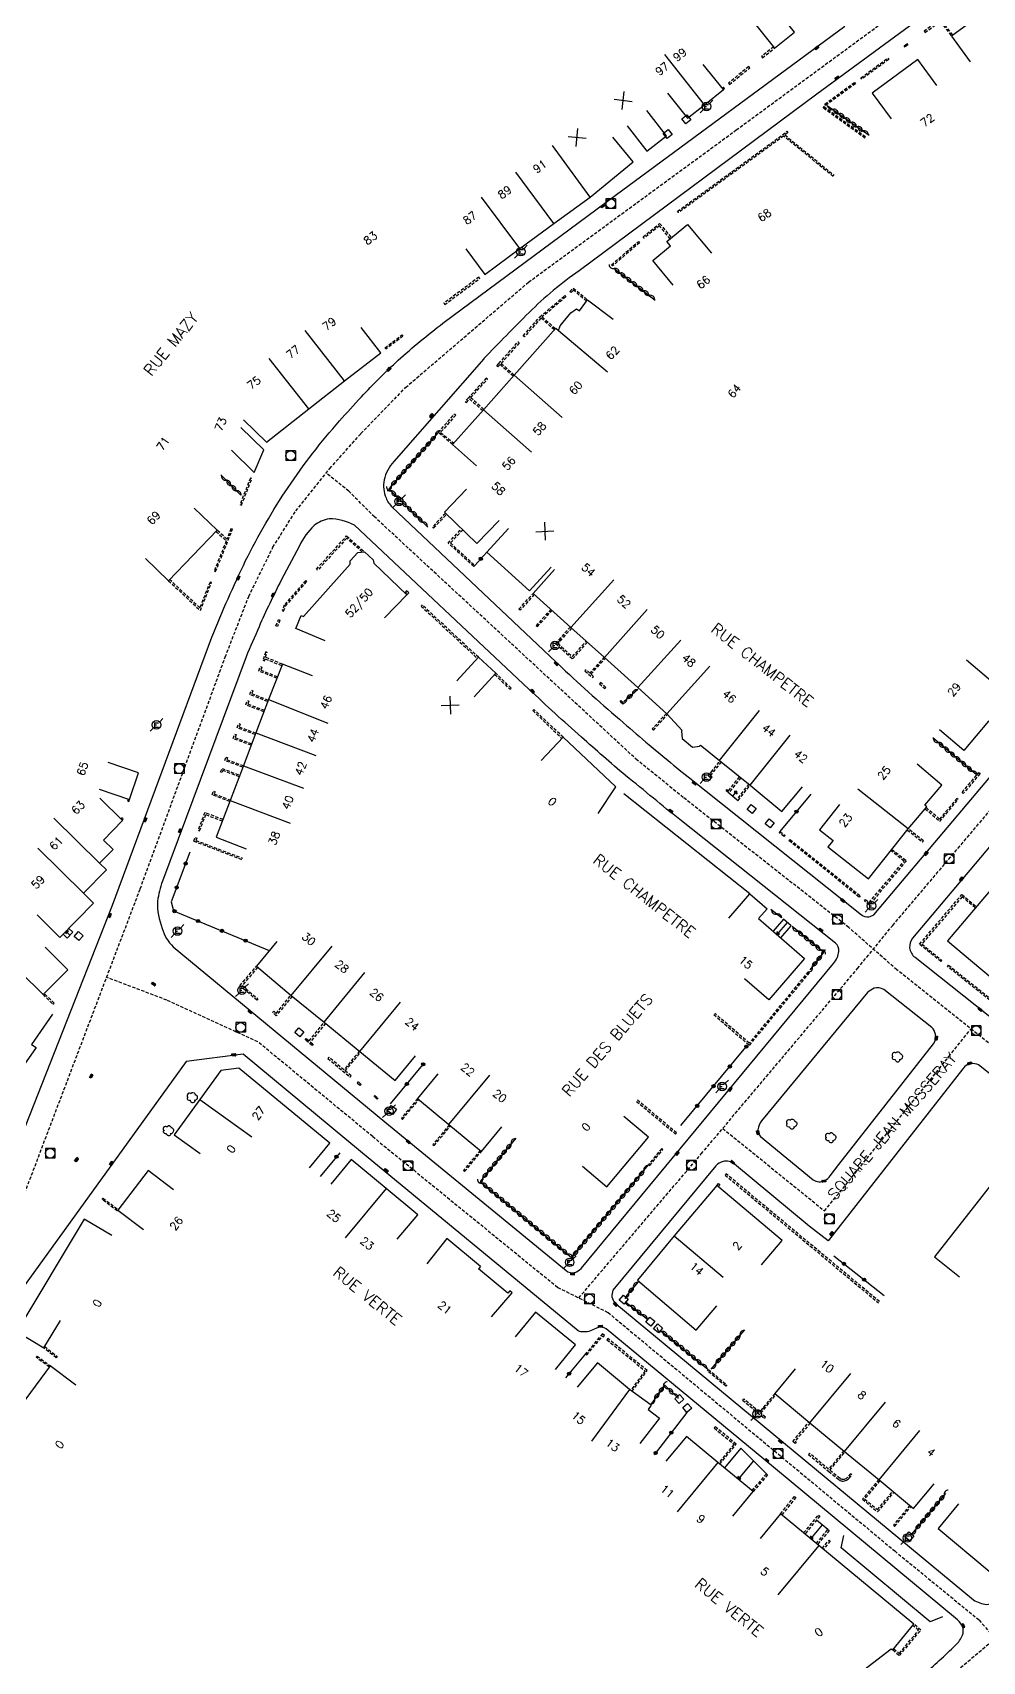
# Model space of a CAD drawing. Header units: millimetres. Extents: x 185000 to 186002, y 127000 to 128000.
# Drawn here: x 185619.6 to 185767.9, y 127604.1 to 127858.5 of the extents above; entities that cross this region are included whole.
import ezdxf
from ezdxf.enums import TextEntityAlignment as Align

# ---------------------------------------------------------------- set-up
doc = ezdxf.new("R2010")
doc.units = ezdxf.units.MM
doc.linetypes.add('DASHED', pattern=[0.75, 0.5, -0.25])
doc.layers.get('0').update_dxf_attribs({"linetype": 'CONTINUOUS'})
for name, color, linetype in [('W0001', 6, 'DASHED'), ('W0008', 7, 'CONTINUOUS'), ('W0100', 7, 'CONTINUOUS'), ('W0112', 1, 'DASHED'), ('W0300', 7, 'CONTINUOUS'), ('W0310', 3, 'CONTINUOUS'), ('W0322', 7, 'CONTINUOUS'), ('W0334', 7, 'CONTINUOUS'), ('W0400', 7, 'CONTINUOUS'), ('W0420', 7, 'CONTINUOUS'), ('W0471', 7, 'CONTINUOUS'), ('W0989', 7, 'CONTINUOUS'), ('W0991', 7, 'CONTINUOUS'), ('W1102', 7, 'CONTINUOUS')]:
    doc.layers.add(name, color=color, linetype=linetype)
doc.styles.get("Standard").update_dxf_attribs({"font": 'romans.shx', "width": 0.85})

# ---------------------------------------------------------------- blocks, each defined once
blk = doc.blocks.new('T400')
for p, q in [((-0.15, 0.3), (0.15, 0.3)), ((-0.15, -0.25), (-0.15, 0.3)), ((-0.15, 0.15), (0.15, 0.15)), ((-0.15, 0), (0.15, 0)), ((0.15, 0.3), (0.15, -0.25)), ((-0.15, -0.15), (0.15, -0.15)), ((-0.15, -0.25), (-0.15, -0.3)), ((-0.15, -0.3), (0.15, -0.3)), ((0.15, -0.3), (0.15, -0.25))]:
    blk.add_line(p, q)
blk = doc.blocks.new('T420')
for p, q in [((0.75, 0.75), (-0.75, 0.75)), ((-0.75, 0.75), (-0.75, -0.75)), ((0.75, 0.75), (0.75, -0.75)), ((0.75, -0.75), (-0.75, -0.75))]:
    blk.add_line(p, q)
blk.add_ellipse((0, 0), major_axis=(-0.53, 0.53), ratio=1, start_param=3.926991, end_param=10.210176)
blk = doc.blocks.new('T471')
for p, q in [((-0.333334, 0.333334), (-0.333334, -0.333334)), ((-0.333334, 0.333334), (0.333334, 0.333334)), ((-0.333334, 0), (0, 0)), ((0.500001, 0.500001), (1.000002, 1.000002)), ((-0.500001, -0.500001), (-1.000002, -1.000002)), ((-0.333334, -0.333334), (0.333334, -0.333334))]:
    blk.add_line(p, q)
blk.add_ellipse((0, 0), major_axis=(0.471405, 0.471405), ratio=1, start_param=5.4977871438, end_param=11.780972451)
blk = doc.blocks.new('t112o')
at = {"color": 0, "linetype": 'Continuous'}
for p, q in [((-0.5, 0.5), (0.5, 0.5)), ((-0.5, -0.5), (-0.5, 0.5)), ((0.5, 0.5), (0.5, -0.5)), ((0.5, -0.5), (-0.5, -0.5))]:
    blk.add_line(p, q, dxfattribs=at)
blk = doc.blocks.new('T300')
for p, q in [((-0.8, 0.51), (-0.86, 0.34)), ((-0.86, 0.34), (-0.86, 0.17)), ((-0.86, 0.17), (-0.74, 0.06)), ((-0.69, 0.63), (-0.8, 0.51)), ((-0.8, -0.06), (-0.74, 0.06)), ((-0.74, 0.06), (-0.69, 0.11)), ((-0.57, 0.69), (-0.69, 0.63)), ((-0.46, 0.69), (-0.57, 0.69)), ((-0.29, 0.63), (-0.46, 0.69)), ((-0.29, 0.63), (-0.17, 0.74)), ((-0.23, 0.57), (-0.29, 0.63)), ((-0.17, 0.74), (-0.06, 0.8)), ((-0.06, 0.8), (0.06, 0.8)), ((0.06, 0.8), (0.23, 0.74)), ((0.23, 0.74), (0.34, 0.63)), ((0.34, 0.63), (0.4, 0.51)), ((0.46, 0.46), (0.34, 0.46)), ((0.4, 0.51), (0.4, 0.46)), ((0.57, 0.4), (0.46, 0.46)), ((0.57, 0.4), (0.69, 0.29)), ((0.69, 0.29), (0.74, 0.17)), ((0.74, 0.06), (0.69, -0.17)), ((0.74, 0.17), (0.74, 0.06)), ((-0.8, -0.17), (-0.8, -0.06)), ((-0.8, -0.23), (-0.8, -0.17)), ((-0.74, -0.34), (-0.8, -0.23)), ((-0.69, -0.4), (-0.74, -0.34)), ((-0.51, -0.46), (-0.69, -0.4)), ((-0.4, -0.46), (-0.51, -0.46)), ((-0.4, -0.46), (-0.34, -0.46)), ((-0.34, -0.46), (-0.34, -0.4)), ((-0.34, -0.51), (-0.34, -0.46)), ((-0.29, -0.63), (-0.34, -0.51)), ((-0.17, -0.74), (-0.29, -0.63)), ((-0.06, -0.8), (-0.17, -0.74)), ((0.06, -0.8), (-0.06, -0.8)), ((0.17, -0.74), (0.06, -0.8)), ((0.23, -0.69), (0.17, -0.74)), ((0.29, -0.46), (0.23, -0.46)), ((0.29, -0.63), (0.23, -0.69)), ((0.46, -0.4), (0.29, -0.46)), ((0.34, -0.51), (0.29, -0.63)), ((0.34, -0.51), (0.34, -0.46)), ((0.57, -0.34), (0.46, -0.4)), ((0.63, -0.29), (0.57, -0.34)), ((0.69, -0.17), (0.63, -0.29))]:
    blk.add_line(p, q)
blk = doc.blocks.new('t310o')
at = {"color": 0, "linetype": 'Continuous'}
for centre, start, end in [((-0.5, 0.38), 216.8699, 323.1304), ((0.5, -0.37), 36.8699, 143.1303)]:
    blk.add_arc(centre, 0.625, start, end, dxfattribs=at)
blk = doc.blocks.new('t322o')
at = {"color": 0, "linetype": 'Continuous'}
for radius in [0.25, 0.15]:
    blk.add_circle((0, 0), radius, dxfattribs=at)
blk = doc.blocks.new('t991o')
at = {"color": 0, "linetype": 'Continuous'}
for p, q in [((-1, 1), (1, -1)), ((-1, -1), (1, 1))]:
    blk.add_line(p, q, dxfattribs=at)

msp = doc.modelspace()

# ---------------------------------------------------------------- linework, layer by layer
at = {"layer": 'W0001'}
for points in [[(185551.8, 127578.6), (185566.26, 127595.71), (185591.82, 127630.13), (185612.29, 127661.12), (185636.43, 127724.75), (185649.69, 127760.94), (185653.36, 127770.4), (185657.14, 127778.09), (185660.69, 127783.76), (185666.02, 127790.39), (185670.87, 127795.83), (185677.85, 127803.04), (185697.02, 127819.48), (185729.45, 127843.25), (185788.85, 127886.9), (185798.2, 127892.93), (185831.93, 127914.57), (185850.27, 127926.87), (185866.13, 127938.82), (185895.71, 127962.12), (185943.16, 127999.35)], [(185704.88, 127660.86), (185723.99, 127683.36), (185748.38, 127712.3), (185753.88, 127719.04), (185797.05, 127770.07), (185820.29, 127797.76), (185855.26, 127838.41), (185864.3, 127851.58), (185859.52, 127855.11), (185851.22, 127859.57), (185836.69, 127868.8), (185832.33, 127872.02), (185824.24, 127880.42)], [(185714, 127744.83), (185673, 127782.82), (185668.98, 127786.84), (185665.45, 127789.68)], [(185817.31, 127661.69), (185812.71, 127665.61), (185794.91, 127680.03), (185769.97, 127699.74), (185754.51, 127712.1), (185747.02, 127718.7), (185721.18, 127739.02), (185714, 127744.83)], [(185672.71, 127686.05), (185654.78, 127700.86), (185640.58, 127707.36), (185631.19, 127710.92)], [(185727.34, 127687.34), (185743.24, 127674.44), (185762.65, 127698.55), (185766.08, 127702.85)], [(185672.71, 127686.05), (185701.58, 127662.51), (185709.46, 127658.57), (185754.19, 127621.34), (185767.37, 127610.55), (185769.82, 127607.65)], [(185667.7, 127524.65), (185675.97, 127532.86), (185679.75, 127537.4), (185685.86, 127542.14), (185690.06, 127542.96), (185715.75, 127564.18), (185718.91, 127569.19), (185729.91, 127578.12), (185751.14, 127593.3), (185761.59, 127600.71), (185773.82, 127611.02), (185783.99, 127620.22), (185807.55, 127643.91), (185817.61, 127654.4)]]:
    msp.add_lwpolyline(points, dxfattribs=at)
at = {"layer": 'W0008', "flags": 128}
for points in [[(185825.5, 127872.98), (185807.98, 127889.39, 0.1473), (185804.36, 127891.3, 0.1127), (185799.95, 127890.58, 0.006), (185791.54, 127885.04, 0.0088), (185777.63, 127875.02), (185742.03, 127848.83), (185704.94, 127821.26, 0.0453), (185697.13, 127814.75, 0.00642), (185690.05, 127807.54, 0.0699), (185690.04, 127807.52), (185676, 127791.48, 0.1312), (185674.49, 127788.59, 0.1459), (185674.79, 127785.79, 0.1044), (185675.76, 127784.35), (185702.23, 127759.29, 0.011), (185711.83, 127750.69, 0.0008), (185715.85, 127747.23)], [(185715.85, 127747.23), (185718.31, 127745.19, 0.0057), (185721.93, 127742.25), (185749.01, 127720.69, 0.1971), (185750.13, 127720.39, 0.083), (185750.93, 127720.69), (185779.22, 127754.26), (185823.5, 127806.76), (185857.9, 127847.02, 0.1426), (185858.81, 127849.37, 0.1456), (185857.58, 127851.62), (185833.44, 127866.55, -0.0166), (185829.11, 127869.69), (185825.5, 127872.98)], [(185608.85, 127663.2), (185632.12, 127722.2), (185647.6, 127764.02, -0.0163), (185652.88, 127776, -0.0332), (185659.51, 127787.44, -0.0325), (185667.54, 127797.83, -0.0082), (185670.95, 127801.56, -0.0194), (185676.67, 127807.29, -0.0181), (185683.68, 127813.08), (185710.53, 127833.03), (185746.41, 127859.44)], [(185712.16, 127742.43, -0.0034), (185705.28, 127748.43, -0.007), (185697.1, 127755.92), (185669.85, 127781.51, 0.1288), (185665.94, 127782.53, 0.1311), (185663.56, 127781.48, 0.0994), (185661.29, 127778.33), (185658.44, 127772.94, 0.0181), (185654.97, 127765.65, 0.0023), (185652.94, 127760.97), (185639.91, 127725.93, 0.0602), (185639.13, 127722.81, 0.1049), (185639.87, 127718.54, 0.1346), (185641.59, 127715.67), (185674.62, 127688.35)], [(185674.62, 127688.35), (185702.88, 127665.12, 0.2249), (185704.22, 127664.8, 0.1271), (185705.22, 127665.48), (185744.62, 127713.09, 0.1493), (185745.47, 127714.98, 0.2248), (185744.95, 127716.26), (185720.64, 127735.55, -0.0045), (185716.52, 127738.89, 0.011399), (185712.16, 127742.43)], [(185748.97, 127594.24, 0.0094), (185753.61, 127597.79, 0.0089), (185758.53, 127601.96, 0.0202), (185763.66, 127606.63, 0.1166), (185764.78, 127608.2, 0.1577), (185764.8, 127609.46, 0.1089), (185763.99, 127610.58), (185735.25, 127634.44), (185709.13, 127656.04, 0.1739), (185708.29, 127656.28, 0.1043), (185707.63, 127656.14), (185706.7, 127655.72, -0.0961), (185705.6, 127655.56, -0.1814), (185704.78, 127655.7), (185670.79, 127683.74)]]:
    msp.add_lwpolyline(points, format="xyb", dxfattribs=at)
for points in [[(185852.65, 127699.25), (185873.93, 127721.72, 0.1977), (185874.79, 127724.66, 0.1138), (185873.9, 127727.78, 0.0774), (185873.05, 127728.96), (185815.67, 127784.62, 0.2353), (185814.61, 127784.88, 0.1145), (185813.67, 127784.36), (185756.95, 127717.03, 0.1358), (185756.48, 127715.53, 0.1966), (185757.36, 127714.06), (185816.09, 127667.39, 0.1768), (185819.44, 127666.45, 0.0933), (185821.36, 127666.87, 0.058), (185823.13, 127668.01)], [(185733.37, 127688.53, 0.1226), (185732.83, 127687.13, 0.2272), (185733.21, 127686.08), (185741.46, 127679.31, 0.2739), (185743.28, 127679.21, 0.1189), (185744.13, 127679.95), (185745.46, 127681.7), (185760.25, 127700.55, 0.2099), (185760.53, 127702.03, 0.1815), (185759.96, 127703.1), (185752.48, 127709.02, 0.2389), (185750.97, 127709.21, 0.0916), (185749.95, 127708.58)], [(185767.26, 127697.26, 0.1073), (185766.09, 127697.47, 0.1892), (185764.81, 127696.66), (185743.77, 127669.77), (185740.83, 127672.05), (185729.17, 127681.76, 0.2268), (185727.39, 127682.18, 0.105), (185726.26, 127681.51), (185710.21, 127662.05, 0.106), (185710.05, 127661.01, 0.1042), (185710.5, 127660.08), (185766.46, 127613.72, 0.1254), (185768.55, 127612.99, 0.1239), (185770.37, 127613.66, 0.0695), (185776.22, 127618.79, -0.0074), (185781.49, 127624.05), (185809.94, 127654.21, 0.086), (185811.65, 127657.38, 0.1682), (185811.37, 127661.17, 0.0785), (185809.54, 127663.67)]]:
    msp.add_lwpolyline(points, format="xyb", close=True, dxfattribs=at)
msp.add_lwpolyline([(185670.79, 127683.74), (185652.49, 127698.93), (185643.58, 127697.77), (185616.46, 127660.13)], dxfattribs=at)
at = {"layer": 'W0100'}
for p, q in [((185761.51, 127740.95), (185757.7, 127744.19)), ((185728.28, 127739.72), (185729.54, 127738.71)), ((185689.54, 127665.79), (185689.22, 127665.4)), ((185743.75, 127624.69), (185741.97, 127626.16))]:
    msp.add_line(p, q, dxfattribs=at)
at = {"layer": 'W0100', "flags": 128}
for points in [[(185777.31, 127862.1), (185774.37, 127866.14), (185768.96, 127862.21), (185763.04, 127857.92), (185765.98, 127853.87)], [(185718.74, 127849), (185721.85, 127845.09), (185724.51, 127847.2), (185727.45, 127849.57), (185724.31, 127853.47)], [(185687.24, 127824.67), (185690.22, 127820.66), (185695.69, 127824.73), (185700.99, 127828.62), (185706.67, 127832.78), (185713.34, 127838.26), (185710.17, 127842.12)], [(185652.56, 127798.01), (185656.13, 127794.5), (185662.73, 127799.69), (185668.32, 127804.05), (185673.98, 127808.45), (185670.9, 127812.39)], [(185701.08, 127774.6), (185697.74, 127770.88), (185703.65, 127765.56), (185708.9, 127760.89), (185714.09, 127756.16), (185718.62, 127752.08)], [(185663.32, 127758.02), (185658.65, 127759.81), (185656.45, 127754.32), (185654.47, 127749.11), (185652.49, 127743.83), (185650.48, 127738.56), (185648.29, 127732.79), (185652.96, 127731)], [(185718.62, 127752.08), (185721.02, 127749.46), (185720.92, 127749.35), (185720.99, 127748.24), (185722.61, 127746.89), (185723.72, 127747.02), (185723.86, 127747.18), (185724.34, 127746.8), (185726.84, 127744.78), (185731.62, 127740.95), (185736.58, 127736.83), (185739.78, 127740.68)], [(185620.32, 127720.67), (185623.88, 127717.16), (185629.16, 127722.52), (185627.57, 127724.08), (185631.15, 127727.71), (185630.08, 127728.76), (185632.18, 127730.89), (185630.68, 127732.36), (185633.67, 127735.39), (185630.11, 127738.9)], [(185736.42, 127717.09), (185738.01, 127718.94), (185736.8, 127720.02), (185735.19, 127718.15)], [(185657.74, 127716.51), (185654.56, 127712.65), (185659.97, 127708.11), (185665.16, 127703.9), (185670.72, 127699.33), (185676.22, 127694.79), (185679.4, 127698.65)], [(185662.86, 127681.18), (185666.04, 127685.04), (185651.84, 127696.72), (185649.03, 127696.38), (185645.75, 127691.86), (185641.75, 127686.35), (185645.79, 127683.41)], [(185682.87, 127695.83), (185679.69, 127691.98), (185684.6, 127687.92), (185689.67, 127683.74), (185692.85, 127687.6)], [(185705.43, 127681.45), (185709.26, 127678.23), (185715.76, 127685.98), (185711.93, 127689.19)], [(185676.54, 127670.01), (185679.73, 127673.86), (185674.79, 127677.96), (185669.35, 127682.47), (185666.16, 127678.62)], [(185689.54, 127665.79), (185684.27, 127670.12), (185681.18, 127666.2)], [(185691.23, 127657.89), (185694.49, 127661.67), (185694.49, 127661.68)], [(185701.23, 127649.67), (185704.38, 127653.55), (185698.1, 127658.66), (185694.94, 127654.78)], [(185716.16, 127644.1), (185712.8, 127646.56), (185707.81, 127650.74), (185704.6, 127646.9)], [(185738.65, 127649.76), (185735.46, 127645.91), (185740.94, 127641.37), (185746.37, 127636.89), (185751.74, 127632.46), (185757.13, 127627.99), (185760.32, 127631.84)], [(185764.15, 127628.68), (185760.95, 127624.84), (185768.94, 127618.2), (185779.58, 127626.41), (185790.69, 127638.51), (185787.01, 127641.89)], [(185728.91, 127626.78), (185732.09, 127630.64), (185726.59, 127635.16), (185721.67, 127639.24), (185718.48, 127635.38)], [(185734.16, 127633.4), (185730.15, 127637.42), (185727.6, 127634.32)], [(185735.28, 127598.28), (185738.33, 127594.31), (185753.64, 127606.07), (185753.87, 127605.88), (185757.17, 127609.91), (185742.32, 127622.2), (185736.37, 127627.14), (185733.17, 127623.29)]]:
    msp.add_lwpolyline(points, dxfattribs=at)
at = {"layer": 'W0100'}
for points in [[(185732.3, 127859.93), (185735.43, 127856.03), (185738.55, 127858.54), (185735.42, 127862.44)], [(185760.75, 127850.21), (185757.78, 127854.23), (185750.68, 127849), (185753.65, 127844.97)], [(185712.42, 127843.91), (185715.49, 127839.96), (185718.54, 127842.33), (185715.47, 127846.28)], [(185719.61, 127819.02), (185716.41, 127822.86), (185719.17, 127825.15), (185718.62, 127825.81), (185721.86, 127828.51), (185725.61, 127824.01)], [(185688.93, 127790.82), (185685.19, 127794.14), (185689.99, 127799.55), (185694.8, 127804.96), (185701.28, 127812.28), (185701.69, 127811.92), (185701.99, 127812.65), (185703.61, 127814.7), (185704.54, 127815.32), (185704.96, 127814.99), (185706.25, 127816.71), (185710.25, 127813.72)], [(185650.65, 127793.27), (185654.23, 127789.78), (185655.71, 127793.32), (185652.12, 127796.8)], [(185687.37, 127787.15), (185683.91, 127783.55), (185688.98, 127778.67), (185692.44, 127782.28)], [(185644.84, 127784.21), (185648.44, 127780.75), (185640.84, 127772.85), (185637.24, 127776.31)], [(185693.88, 127781.02), (185690.52, 127777.32), (185697.18, 127771.26), (185700.55, 127774.96)], [(185665.31, 127763.48), (185660.69, 127765.39), (185661.54, 127767.45), (185661.93, 127767.29), (185669.21, 127775.47), (185669.17, 127775.97), (185670.38, 127777.29), (185671.45, 127777.35), (185672.79, 127776.1), (185672.9, 127775.62), (185678.04, 127770.67), (185674.57, 127767.07)], [(185775.66, 127764.91), (185779.48, 127761.68), (185777.28, 127759.11), (185774.83, 127757.36), (185775.41, 127756.88), (185773, 127754.01), (185769.74, 127750.14), (185768.83, 127750.91), (185764.99, 127746.37), (185761.17, 127749.59)], [(185688.54, 127754.74), (185691.94, 127758.41), (185689.24, 127760.91), (185685.84, 127757.24)], [(185707.92, 127736.5), (185710.67, 127740.68), (185702.44, 127748.42), (185699.02, 127744.78)], [(185630.03, 127740.3), (185634.77, 127738.7), (185636.17, 127742.88), (185631.44, 127744.48)], [(185728.91, 127739.21), (185729.53, 127740), (185729.14, 127739.95), (185729.58, 127739.6), (185729.53, 127740)], [(185745.54, 127737.9), (185742.43, 127733.98), (185744.55, 127732.3), (185743.76, 127731.29), (185750.07, 127726.28), (185756.27, 127734.09), (185759.2, 127737.54), (185758.86, 127737.83), (185761.51, 127740.95)], [(185781.04, 127730.89), (185777.22, 127734.12), (185772.06, 127728.02), (185772.53, 127727.62), (185770.11, 127724.76), (185769.64, 127725.16), (185762.4, 127716.63), (185773.14, 127707.6), (185776.36, 127711.43)], [(185728.29, 127720.17), (185731.56, 127723.95), (185734.25, 127721.63), (185732.93, 127720.1), (185740.12, 127713.89), (185734.54, 127707.43), (185730.76, 127710.7)], [(185737.4, 127719.48), (185735.8, 127717.62), (185736.2, 127717.65), (185735.77, 127718.02), (185735.8, 127717.62)], [(185624.39, 127717.68), (185625.03, 127717.06), (185625.9, 127717.96), (185625.28, 127718.57)], [(185625.46, 127717.51), (185624.84, 127718.13), (185624.84, 127717.73), (185625.24, 127718.13), (185624.84, 127718.13)], [(185617.72, 127711.75), (185621.26, 127708.23), (185625.13, 127712.12), (185621.59, 127715.64)], [(185622.76, 127705.16), (185622.76, 127705.16), (185619.46, 127700.46), (185620.18, 127699.96), (185616.06, 127694.07), (185611.96, 127696.94)], [(185777.03, 127679.47), (185780.13, 127683.4), (185775.76, 127686.84), (185760.37, 127667.26), (185764.3, 127664.17)], [(185641.64, 127677.73), (185637.67, 127680.76), (185632.94, 127674.57), (185636.92, 127671.54)], [(185733.38, 127666.03), (185736.61, 127669.85), (185726.43, 127678.44), (185719.77, 127670.55), (185714.03, 127663.63), (185723.17, 127655.82), (185726.42, 127659.63)], [(185631.97, 127670.59), (185627.68, 127673.16), (185617.18, 127655.64), (185621.39, 127653.06), (185624.01, 127657.32)], [(185694.49, 127661.67), (185694.1, 127661.99), (185693.78, 127661.61), (185689.22, 127665.4)], [(185626.38, 127647.26), (185622.36, 127650.24), (185611.66, 127635.8), (185615.68, 127632.82)], [(185716.16, 127644.1), (185715.68, 127643.45), (185717.45, 127642.09), (185714.4, 127638.13)], [(185732.16, 127635.41), (185729.75, 127632.56), (185730.15, 127632.6), (185729.72, 127632.96), (185729.75, 127632.56)], [(185742.86, 127625.43), (185741.05, 127623.25), (185741.45, 127623.28), (185741.02, 127623.65), (185741.05, 127623.25)]]:
    msp.add_lwpolyline(points, dxfattribs=at)
at = {"layer": 'W0112'}
for p, q in [((185702.66, 127817.37), (185702.68, 127817.38)), ((185734.16, 127633.4), (185731.9, 127630.8)), ((185734.35, 127633.23), (185732.09, 127630.64)), ((185734.16, 127633.4), (185734.35, 127633.23)), ((185743.71, 127633.92), (185743.71, 127633.92))]:
    msp.add_line(p, q, dxfattribs=at)
for points in [[(185763.24, 127858.07), (185761.48, 127860.34), (185762.33, 127860.96), (185762.18, 127861.16), (185758.76, 127858.67), (185758.91, 127858.47), (185761.28, 127860.19), (185763.04, 127857.92)], [(185735.27, 127856.23), (185733.39, 127854.7), (185733.54, 127854.51), (185735.43, 127856.03)], [(185727.44, 127849.58), (185727.62, 127849.72), (185727.47, 127849.92), (185727.29, 127849.78)], [(185749.56, 127841.95), (185743.01, 127846.7), (185743.15, 127846.9), (185749.77, 127842.11)], [(185744.59, 127835.98), (185736.84, 127842.3), (185720.45, 127830.35), (185720.3, 127830.55), (185736.68, 127842.5), (185737.36, 127843.05), (185737.51, 127842.86), (185737.04, 127842.47), (185744.74, 127836.17)], [(185719.16, 127826.25), (185717.46, 127828.29), (185715.07, 127826.36), (185714.91, 127826.55), (185717.49, 127828.64), (185719.35, 127826.41)], [(185706.09, 127816.52), (185704.04, 127818.21), (185703.67, 127817.87), (185703.5, 127818.05), (185704.02, 127818.55), (185706.25, 127816.71)], [(185701.06, 127812.03), (185698.97, 127813.89), (185698.95, 127813.88), (185696.38, 127810.93), (185696.2, 127811.09), (185698.78, 127814.05), (185702.68, 127817.38), (185702.84, 127817.18), (185699.16, 127814.05), (185701.23, 127812.22)], [(185694.64, 127804.78), (185692.59, 127806.61), (185692.58, 127806.61), (185692.24, 127806.25), (185692.06, 127806.42), (185692.4, 127806.78), (185695.39, 127810.16), (185695.57, 127809.99), (185692.75, 127806.8), (185694.81, 127804.97)], [(185690.05, 127799.62), (185688, 127801.44), (185690.62, 127804.33), (185690.43, 127804.5), (185687.65, 127801.42), (185687.14, 127800.85), (185687.33, 127800.68), (185687.83, 127801.25), (185689.89, 127799.43)], [(185685.19, 127794.14), (185682.95, 127796), (185685.48, 127798.9), (185685.66, 127798.73), (185683.31, 127796.03), (185685.36, 127794.33)], [(185684.08, 127783.38), (185682.04, 127781.26), (185682.22, 127781.09), (185684.26, 127783.21)], [(185648.27, 127780.56), (185649.85, 127779.1), (185647.97, 127774.38), (185648.2, 127774.29), (185650.15, 127779.17), (185650.82, 127780.89), (185650.59, 127780.98), (185649.95, 127779.35), (185648.44, 127780.75)], [(185686.78, 127780.78), (185684.84, 127778.76), (185688.65, 127775.25), (185688.48, 127775.07), (185684.48, 127778.75), (185686.6, 127780.96)], [(185671.09, 127777.33), (185668.66, 127779.49), (185664.11, 127774.49), (185663.92, 127774.66), (185668.64, 127779.85), (185671.45, 127777.35)], [(185640.84, 127772.85), (185645.62, 127768.38)], [(185645.81, 127768.2), (185647.55, 127772.56), (185647.32, 127772.65), (185645.72, 127768.63), (185641.02, 127773.03)], [(185678.04, 127770.67), (185678.36, 127770.96), (185677.98, 127771.29), (185677.82, 127771.11), (185677.98, 127770.96), (185677.86, 127770.85)], [(185697.91, 127770.72), (185695.73, 127768.25), (185695.54, 127768.42), (185697.74, 127770.88)], [(185689.23, 127760.9), (185680.44, 127769.07), (185680.27, 127768.89), (185689.06, 127760.72)], [(185700.51, 127768.39), (185698.23, 127765.85), (185698.42, 127765.69), (185700.7, 127768.22)], [(185703.56, 127765.64), (185701.23, 127763.06), (185703.9, 127760.64), (185706.23, 127763.27)], [(185703.75, 127765.47), (185701.59, 127763.07), (185703.88, 127761), (185706.04, 127763.43)], [(185658.65, 127759.81), (185655.99, 127760.9), (185656.25, 127761.65), (185656.01, 127761.73), (185655.57, 127760.44), (185655.8, 127760.36), (185655.91, 127760.66), (185658.56, 127759.58)], [(185708.86, 127760.93), (185706.58, 127758.44), (185706.01, 127758.96), (185705.84, 127758.78), (185706.98, 127757.74), (185707.15, 127757.92), (185706.77, 127758.27), (185709.04, 127760.76)], [(185657.77, 127757.63), (185654.92, 127758.77), (185655.18, 127759.46), (185655.41, 127759.37), (185655.24, 127758.91), (185657.87, 127757.86)], [(185691.76, 127758.23), (185694.13, 127755.9), (185694.3, 127756.08), (185691.94, 127758.41)], [(185656.31, 127753.98), (185653.51, 127755.11), (185653.77, 127755.77), (185654, 127755.67), (185653.83, 127755.25), (185656.41, 127754.22)], [(185655.72, 127752.39), (185652.9, 127753.46), (185653.16, 127754.13), (185653.39, 127754.04), (185653.23, 127753.61), (185655.8, 127752.63)], [(185702.44, 127748.42), (185697.85, 127752.75), (185697.68, 127752.57), (185702.27, 127748.23)], [(185718.54, 127752.15), (185716.33, 127749.71), (185716.52, 127749.54), (185718.72, 127751.97)], [(185654.37, 127748.83), (185651.55, 127749.89), (185651.82, 127750.57), (185652.05, 127750.48), (185651.87, 127750.03), (185654.45, 127749.07)], [(185653.74, 127747.16), (185650.93, 127748.21), (185651.17, 127748.9), (185651.41, 127748.82), (185651.24, 127748.36), (185653.83, 127747.39)], [(185652.45, 127743.72), (185649.64, 127744.78), (185649.83, 127745.33), (185650.07, 127745.24), (185649.96, 127744.92), (185652.54, 127743.96)], [(185727.12, 127744.56), (185725.41, 127742.43), (185725.68, 127742.19), (185725.52, 127742), (185725.06, 127742.39), (185726.92, 127744.71)], [(185651.89, 127742.25), (185649.32, 127743.22), (185649.17, 127742.89), (185648.94, 127743), (185649.19, 127743.54), (185651.98, 127742.48)], [(185730.19, 127742.1), (185728.28, 127739.72), (185727.84, 127740.09), (185728, 127740.28), (185728.25, 127740.07), (185729.99, 127742.26)], [(185650.42, 127738.38), (185647.66, 127739.43), (185647.87, 127739.99), (185648.11, 127739.91), (185647.98, 127739.57), (185650.51, 127738.61)], [(185731.42, 127741.11), (185729.54, 127738.71), (185729.74, 127738.56), (185731.62, 127740.95)], [(185634.53, 127738.78), (185634.43, 127738.47), (185634.67, 127738.39), (185634.77, 127738.7)], [(185758.94, 127737.23), (185761.22, 127735.28), (185764.09, 127738.7), (185763.9, 127738.86), (185761.19, 127735.64), (185759.1, 127737.42)], [(185633.66, 127735.4), (185633.78, 127735.75), (185633.54, 127735.83), (185633.46, 127735.6)], [(185649.35, 127735.57), (185646.5, 127736.65), (185645.45, 127733.89), (185645.69, 127733.8), (185646.65, 127736.33), (185649.26, 127735.33)], [(185652.3, 127729.29), (185644.78, 127732.17), (185645.02, 127732.75), (185645.25, 127732.65), (185645.11, 127732.31), (185652.39, 127729.52)], [(185756.14, 127733.93), (185758.5, 127732.06), (185758.65, 127732.25), (185756.3, 127734.12)], [(185753.74, 127730.91), (185756, 127729.12), (185750.22, 127722.25), (185749.44, 127722.86), (185749.6, 127723.06), (185750.18, 127722.59), (185755.64, 127729.08), (185753.59, 127730.71)], [(185766.76, 127721.76), (185764.7, 127723.51), (185758.42, 127716.13), (185761.55, 127713.57), (185761.39, 127713.38), (185758.06, 127716.1), (185764.67, 127723.86), (185766.92, 127721.95)], [(185654.75, 127712.49), (185652.34, 127709.65), (185654.79, 127707.55), (185654.62, 127707.36), (185651.98, 127709.62), (185654.56, 127712.65)], [(185725.93, 127705.11), (185731.51, 127700.3), (185740.87, 127711.63), (185740.67, 127711.79), (185731.48, 127700.65), (185726.09, 127705.3)], [(185621.26, 127708.23), (185622.81, 127706.71), (185622.99, 127706.89), (185621.44, 127708.4)], [(185660.13, 127707.98), (185657.65, 127704.92), (185657.09, 127705.44), (185657.26, 127705.62), (185657.63, 127705.28), (185659.94, 127708.13)], [(185665.36, 127703.74), (185662.97, 127700.84), (185663.41, 127700.48), (185663.25, 127700.29), (185662.19, 127701.17), (185662.34, 127701.36), (185662.78, 127701), (185665.16, 127703.9)], [(185670.64, 127699.4), (185668.22, 127696.48), (185665.87, 127698.45), (185665.71, 127698.25), (185669.19, 127695.35), (185669.35, 127695.55), (185668.42, 127696.32), (185670.83, 127699.24)], [(185679.69, 127691.98), (185677.18, 127688.89), (185677.37, 127688.74), (185679.88, 127691.82)], [(185713.9, 127691.55), (185719.99, 127686.44), (185720.15, 127686.63), (185714.06, 127691.74)], [(185684.65, 127687.88), (185682.12, 127684.81), (185682.31, 127684.65), (185684.84, 127687.72)], [(185689.48, 127683.9), (185686.86, 127680.75), (185687.06, 127680.6), (185689.67, 127683.74)], [(185726.43, 127678.44), (185726.68, 127678.74), (185726.87, 127678.58), (185726.62, 127678.28)], [(185751.8, 127660.29), (185727.87, 127680.23), (185727.71, 127680.04), (185751.64, 127660.09)], [(185632.94, 127674.57), (185632.84, 127674.44), (185630.48, 127676.24), (185630.63, 127676.44), (185632.99, 127674.64)], [(185621.52, 127653.27), (185623.47, 127651.72), (185623.31, 127651.52), (185621.39, 127653.06)], [(185713.18, 127646.28), (185715.56, 127649.53), (185709.42, 127654.51), (185709.26, 127654.32), (185715.22, 127649.48), (185712.98, 127646.43)], [(185622.23, 127650.06), (185620.17, 127651.59), (185620.32, 127651.79), (185622.38, 127650.26), (185622.36, 127650.24)], [(185735.46, 127645.91), (185733.07, 127643.02), (185730.61, 127645.1), (185730.44, 127644.91), (185733.84, 127642.05), (185734, 127642.24), (185733.26, 127642.86), (185735.65, 127645.75)], [(185726.89, 127634.91), (185729.45, 127638.03), (185726.17, 127640.75), (185726.01, 127640.55), (185729.1, 127638), (185726.7, 127635.07)], [(185740.99, 127641.33), (185738.64, 127638.48), (185738.81, 127638.34), (185738.65, 127638.15), (185738.29, 127638.44), (185740.8, 127641.49)], [(185746.25, 127636.99), (185743.87, 127634.11), (185740.86, 127636.62), (185740.7, 127636.43), (185743.9, 127633.76), (185745.51, 127632.44), (185745.65, 127632.35), (185745.8, 127632.29), (185745.97, 127632.26), (185746.15, 127632.26), (185746.32, 127632.28), (185746.5, 127632.33), (185746.66, 127632.39), (185746.82, 127632.48), (185746.95, 127632.59), (185747.07, 127632.71), (185747.49, 127633.24), (185747.3, 127633.4), (185746.88, 127632.88), (185746.78, 127632.77), (185746.67, 127632.69), (185746.55, 127632.62), (185746.42, 127632.56), (185746.28, 127632.53), (185746.14, 127632.51), (185746, 127632.51), (185745.87, 127632.54), (185745.76, 127632.58), (185745.65, 127632.65), (185744.06, 127633.95), (185744.06, 127633.95), (185746.44, 127636.83)], [(185751.69, 127632.5), (185749.14, 127629.43), (185751.52, 127627.43), (185754.08, 127630.52)], [(185751.88, 127632.34), (185749.49, 127629.46), (185751.49, 127627.78), (185753.89, 127630.68)], [(185736.37, 127627.14), (185738.54, 127629.86), (185738.74, 127629.7), (185736.56, 127626.98)], [(185756.55, 127628.47), (185753.97, 127625.35), (185754.17, 127625.19), (185756.75, 127628.31)], [(185739.97, 127624.15), (185742.29, 127626.94), (185742.49, 127626.78), (185740.16, 127623.99)], [(185741.94, 127622.51), (185743.75, 127624.69), (185743.95, 127624.53), (185742.13, 127622.35)], [(185742.86, 127621.75), (185743.93, 127623.04), (185744.13, 127622.88), (185743.05, 127621.59)], [(185753.87, 127605.88), (185754.93, 127605), (185758.26, 127608.99), (185757.17, 127609.91)], [(185754.03, 127606.08), (185754.9, 127605.35), (185757.91, 127608.95), (185757.01, 127609.71)]]:
    msp.add_lwpolyline(points, dxfattribs=at)
for points in [[(185755.65, 127856.4), (185756.09, 127856.73), (185756.24, 127856.52), (185755.79, 127856.2)], [(185753.26, 127854.28), (185749.04, 127851.18), (185748.89, 127851.38), (185753.11, 127854.48)], [(185728.39, 127850.36), (185731.57, 127852.96), (185731.41, 127853.16), (185728.24, 127850.56)], [(185743.27, 127847.29), (185747.89, 127850.68), (185748.04, 127850.48), (185743.41, 127847.08)], [(185709.97, 127822.2), (185714.18, 127825.83), (185714.34, 127825.64), (185710.14, 127822.01)], [(185689.3, 127820.28), (185683.8, 127816.18), (185683.95, 127815.98), (185689.45, 127820.08)], [(185674.63, 127809.23), (185677.27, 127811.24), (185677.43, 127811.04), (185674.78, 127809.04)], [(185652.22, 127784.65), (185653.86, 127788.8), (185653.62, 127788.89), (185651.98, 127784.74)], [(185658.81, 127768.13), (185659.11, 127768.9), (185662.45, 127772.75), (185662.26, 127772.91), (185658.9, 127769.04), (185658.58, 127768.22)], [(185658.23, 127766.71), (185657.84, 127765.73), (185657.6, 127765.82), (185658, 127766.81)], [(185708.09, 127756.78), (185708.96, 127756.01), (185709.12, 127756.19), (185708.26, 127756.96)], [(185711.44, 127754.18), (185711.91, 127753.75), (185711.74, 127753.57), (185711.27, 127754)], [(185767.5, 127742.73), (185764.89, 127739.64), (185764.7, 127739.8), (185767.31, 127742.89)], [(185736.29, 127733.72), (185737.07, 127733.09), (185736.91, 127732.9), (185736.14, 127733.53)], [(185748.63, 127723.46), (185737.68, 127732.27), (185737.84, 127732.46), (185748.79, 127723.65)], [(185762.58, 127712.81), (185774.45, 127703.37), (185774.29, 127703.18), (185762.43, 127712.61)], [(185670.3, 127694.43), (185670.77, 127694.02), (185670.93, 127694.21), (185670.47, 127694.62)], [(185673.42, 127691.88), (185672.89, 127692.29), (185673.04, 127692.49), (185673.57, 127692.07)], [(185717.81, 127684.18), (185715.76, 127681.71), (185715.95, 127681.55), (185718, 127684.02)], [(185706.12, 127651.95), (185708.59, 127654.9), (185708.72, 127654.79), (185708.88, 127654.99), (185708.56, 127655.25), (185705.93, 127652.11)], [(185725.1, 127649.68), (185727.98, 127647.28), (185727.82, 127647.08), (185724.94, 127649.49)]]:
    msp.add_lwpolyline(points, close=True, dxfattribs=at)
at = {"layer": 'W0310'}
for p, q in [((185743.65, 127847.09), (185750.19, 127842.42)), ((185710.38, 127821.63), (185716.82, 127816.69)), ((185652.12, 127786.24), (185649.02, 127789.37)), ((185711.92, 127753.98), (185714.1, 127755.93)), ((185766.88, 127742.62), (185760.11, 127748.34)), ((185725.54, 127649.75), (185730.79, 127655.89)), ((185756.85, 127623.96), (185762.14, 127630.34))]:
    msp.add_line(p, q, dxfattribs=at)
at = {"layer": 'W0310', "flags": 128}
for points in [[(185682.95, 127796), (185675.22, 127787.22), (185681.34, 127781.2)], [(185736.51, 127720.22), (185734.85, 127721.51)], [(185740.97, 127712.09), (185743.1, 127714.8), (185738.16, 127718.86)], [(185695.03, 127685.8), (185689.46, 127679.05), (185703.76, 127667.16), (185715.78, 127681.64)], [(185714.14, 127663.39), (185712.17, 127661.01)], [(185712.24, 127660.22), (185715.66, 127657.49)], [(185717.64, 127655.79), (185725, 127649.73)]]:
    msp.add_lwpolyline(points, dxfattribs=at)
at = {"layer": 'W0310'}
msp.add_lwpolyline([(185720.1, 127645.45), (185718.3, 127647.25), (185716.05, 127644.18)], dxfattribs=at)
at = {"layer": 'W0322'}
for p, q in [((185688.65, 127775.25), (185690.52, 127777.32)), ((185736.29, 127733.72), (185741.13, 127739.55)), ((185675.51, 127691.17), (185680.78, 127697.56)), ((185667.56, 127683.54), (185664.51, 127679.82)), ((185744.68, 127667.42), (185752.54, 127661.24)), ((185705.93, 127652.11), (185702.82, 127648.39)), ((185721.75, 127642.98), (185716.66, 127636.38))]:
    msp.add_line(p, q, dxfattribs=at)
msp.add_lwpolyline([(185644.17, 127730.48), (185641.27, 127722.69), (185641.61, 127721.32), (185656.56, 127715.12)], dxfattribs=at)
at = {"layer": 'W0322', "flags": 128}
msp.add_lwpolyline([(185720.81, 127687.77), (185731.2, 127700.32)], dxfattribs=at)
at = {"layer": 'W0334'}
msp.add_line((185731.56, 127723.95), (185711.89, 127739.58), dxfattribs=at)
at = {"layer": 'W0334', "flags": 128}
msp.add_lwpolyline([(185761.63, 127611.05), (185759.72, 127610.26), (185745.81, 127621.82), (185746.23, 127623.78)], dxfattribs=at)
at = {"layer": 'W1102'}
for p, q in [((185724.51, 127847.2), (185718.28, 127855.03)), ((185706.67, 127832.78), (185700.75, 127840.85)), ((185700.99, 127828.62), (185695.07, 127836.68)), ((185695.69, 127824.73), (185689.71, 127832.75)), ((185668.32, 127804.05), (185662.16, 127811.93)), ((185701.69, 127811.92), (185709.35, 127805.49)), ((185662.73, 127799.69), (185656.56, 127807.56)), ((185694.8, 127804.96), (185702.29, 127798.33)), ((185689.99, 127799.55), (185697.47, 127792.91)), ((185703.65, 127765.56), (185710.34, 127773)), ((185708.9, 127760.89), (185715.55, 127768.36)), ((185714.09, 127756.16), (185720.82, 127763.56)), ((185773, 127754.01), (185765.36, 127760.45)), ((185718.62, 127752.08), (185725.32, 127759.51)), ((185656.45, 127754.32), (185665.73, 127750.6)), ((185726.84, 127744.78), (185733.09, 127752.58)), ((185654.47, 127749.11), (185663.82, 127745.56)), ((185731.62, 127740.95), (185737.87, 127748.76)), ((185652.54, 127743.96), (185661.9, 127740.45)), ((185756.27, 127734.09), (185748.44, 127740.31)), ((185650.48, 127738.56), (185659.83, 127735)), ((185630.08, 127728.76), (185622.96, 127735.78)), ((185627.57, 127724.08), (185620.45, 127731.1)), ((185659.97, 127708.11), (185666.4, 127715.77)), ((185665.16, 127703.9), (185671.46, 127711.67)), ((185670.72, 127699.33), (185677.07, 127707.06)), ((185684.6, 127687.92), (185690.97, 127695.63)), ((185645.75, 127691.86), (185653.84, 127685.99)), ((185674.79, 127677.96), (185668.4, 127670.26)), ((185719.77, 127670.55), (185727.41, 127664.09)), ((185740.94, 127641.37), (185747.32, 127649.07)), ((185712.8, 127646.56), (185706.88, 127638.5)), ((185746.37, 127636.89), (185752.74, 127644.6)), ((185751.74, 127632.46), (185758.11, 127640.17)), ((185726.59, 127635.16), (185720.24, 127627.43)), ((185742.32, 127622.2), (185735.94, 127614.49))]:
    msp.add_line(p, q, dxfattribs=at)

# ---------------------------------------------------------------- block references
at = {"layer": 'W0112'}
for p, rotation in [((185721.66, 127844.92), 218.0616712724032), ((185718.73, 127842.62), 38.06167127209748), ((185731.87, 127737.23), 321.0491650741236), ((185734.67, 127734.96), 141.0491650743034), ((185626.82, 127717.36), 48.51797559049803), ((185661.26, 127702.36), 321.2253501046921), ((185675.74, 127690.2), 325.0111541957659), ((185711.9, 127660.59), 320.2334492444461), ((185716.03, 127657.15), 140.2334492446445), ((185717.24, 127656.1), 139.1884835643527), ((185720.58, 127645.09), 312.164174410558), ((185721.81, 127643.69), 130.4310830360803), ((185756.47, 127623.61), 232.2557644551223)]:
    msp.add_blockref('t112o', p, dxfattribs=dict(at, rotation=rotation))
at = {"layer": 'W0300'}
for p in [(185754.64, 127698.5), (185644.6, 127692.13), (185738.15, 127688), (185640.88, 127686.96), (185744.25, 127685.87)]:
    msp.add_blockref('T300', p, dxfattribs=at)
at = {"layer": 'W0310'}
for p, rotation in [((185744.55, 127846.45), 324.4623222079292), ((185745.49, 127845.78), 324.4623222079292), ((185746.43, 127845.1), 324.4623222079292), ((185747.37, 127844.43), 324.4623222079292), ((185748.31, 127843.76), 324.4623222079292), ((185749.25, 127843.09), 324.4623222079292), ((185710.4, 127821.61), 322.5498013116647), ((185711.32, 127820.91), 322.5498013116647), ((185712.24, 127820.2), 322.5498013116647), ((185713.15, 127819.5), 322.5498013116647), ((185714.07, 127818.8), 322.5498013116647), ((185714.99, 127818.1), 322.5498013116647), ((185715.91, 127817.4), 322.5498013116647), ((185681.76, 127794.65), 228.6391475505798), ((185682.52, 127795.52), 228.6391475505798), ((185679.47, 127792.05), 228.6391475505798), ((185680.23, 127792.92), 228.6391475505798), ((185681, 127793.78), 228.6391475505798), ((185677.18, 127789.45), 228.6391475505798), ((185677.94, 127790.31), 228.6391475505798), ((185678.71, 127791.18), 228.6391475505798), ((185649.83, 127788.55), 134.797880079227), ((185650.65, 127787.73), 134.797880079227), ((185651.46, 127786.91), 134.797880079227), ((185675.58, 127786.87), 315.484582197886), ((185675.65, 127787.71), 228.6391475505798), ((185676.42, 127788.58), 228.6391475505798), ((185676.4, 127786.06), 315.484582197886), ((185677.23, 127785.25), 315.484582197886), ((185678.05, 127784.44), 315.484582197886), ((185678.87, 127783.63), 315.484582197886), ((185679.7, 127782.82), 315.484582197886), ((185680.52, 127782.01), 315.484582197886), ((185712.38, 127754.39), 41.77446493281867), ((185713.24, 127755.16), 41.77446493281867), ((185760.99, 127747.59), 139.8379116715238), ((185761.88, 127746.85), 139.8379116715238), ((185762.76, 127746.1), 139.8379116715238), ((185763.64, 127745.36), 139.8379116715238), ((185764.52, 127744.61), 139.8379116715238), ((185765.41, 127743.87), 139.8379116715238), ((185766.29, 127743.12), 139.8379116715238), ((185735.76, 127720.8), 142.2758564493018), ((185739.05, 127718.12), 140.6302917827282), ((185739.94, 127717.39), 140.6302917827282), ((185740.84, 127716.66), 140.6302917827282), ((185741.73, 127715.93), 140.6302917827282), ((185742.06, 127713.47), 51.94010117477939), ((185742.62, 127715.19), 140.6302917827282), ((185742.77, 127714.38), 51.94010117477939), ((185741.34, 127712.56), 51.94010117477939), ((185692.85, 127683.16), 230.4758746234191), ((185693.58, 127684.05), 230.4758746234191), ((185694.32, 127684.94), 230.4758746234191), ((185690.64, 127680.49), 230.4758746234191), ((185691.38, 127681.38), 230.4758746234191), ((185692.11, 127682.27), 230.4758746234191), ((185715.04, 127680.75), 50.28827854232174), ((185689.81, 127678.76), 320.2613307109054), ((185689.91, 127679.6), 230.4758746234191), ((185690.7, 127678.03), 320.2613307109054), ((185712.83, 127678.08), 50.28827854232174), ((185713.57, 127678.97), 50.28827854232174), ((185714.31, 127679.86), 50.28827854232174), ((185691.58, 127677.29), 320.2613307109054), ((185692.47, 127676.55), 320.2613307109054), ((185693.36, 127675.81), 320.2613307109054), ((185694.25, 127675.07), 320.2613307109054), ((185710.62, 127675.42), 50.28827854232174), ((185711.35, 127676.31), 50.28827854232174), ((185712.09, 127677.2), 50.28827854232174), ((185695.14, 127674.33), 320.2613307109054), ((185696.03, 127673.6), 320.2613307109054), ((185696.91, 127672.86), 320.2613307109054), ((185708.4, 127672.75), 50.28827854232174), ((185709.14, 127673.64), 50.28827854232174), ((185709.88, 127674.53), 50.28827854232174), ((185697.8, 127672.12), 320.2613307109054), ((185698.69, 127671.38), 320.2613307109054), ((185699.58, 127670.64), 320.2613307109054), ((185700.47, 127669.9), 320.2613307109054), ((185706.19, 127670.09), 50.28827854232174), ((185706.93, 127670.98), 50.28827854232174), ((185707.66, 127671.86), 50.28827854232174), ((185701.35, 127669.17), 320.2613307109054), ((185702.24, 127668.43), 320.2613307109054), ((185703.13, 127667.69), 320.2613307109054), ((185703.98, 127667.42), 50.28827854232174), ((185704.71, 127668.31), 50.28827854232174), ((185705.45, 127669.2), 50.28827854232174), ((185713.4, 127662.5), 230.353907615416), ((185712.67, 127661.61), 230.353907615416), ((185712.95, 127659.65), 321.4386809078768), ((185713.85, 127658.93), 321.4386809078768), ((185714.76, 127658.21), 321.4386809078768), ((185717.87, 127655.6), 320.5470056600474), ((185718.76, 127654.87), 320.5470056600474), ((185730.04, 127655.01), 49.49776354493444), ((185719.65, 127654.14), 320.5470056600474), ((185720.54, 127653.4), 320.5470056600474), ((185721.44, 127652.67), 320.5470056600474), ((185727.79, 127652.38), 49.49776354493444), ((185728.54, 127653.26), 49.49776354493444), ((185729.29, 127654.13), 49.49776354493444), ((185722.33, 127651.93), 320.5470056600474), ((185723.22, 127651.2), 320.5470056600474), ((185724.11, 127650.47), 320.5470056600474), ((185726.29, 127650.62), 49.49776354493444), ((185727.04, 127651.5), 49.49776354493444), ((185718.09, 127646.97), 233.7554722571988), ((185716.73, 127645.11), 233.7554722571988), ((185717.41, 127646.04), 233.7554722571988), ((185718.87, 127646.68), 134.9460495913038), ((185719.69, 127645.86), 134.9460495913038), ((185761.17, 127629.17), 50.35089104197563), ((185761.91, 127630.06), 50.35089104197563), ((185759.7, 127627.39), 50.35089104197563), ((185760.43, 127628.28), 50.35089104197563), ((185757.49, 127624.73), 50.35089104197563), ((185758.22, 127625.62), 50.35089104197563), ((185758.96, 127626.5), 50.35089104197563)]:
    msp.add_blockref('t310o', p, dxfattribs=dict(at, rotation=rotation))
at = {"layer": 'W0322'}
for p, rotation in [((185689.58, 127776.29), 319.8441832880275), ((185738.85, 127736.8), 50.30537303559666), ((185643.51, 127728.69), 249.5819520349833), ((185642.11, 127724.95), 249.5819520349833), ((185641.78, 127721.25), 337.4658000348827), ((185645.47, 127719.72), 337.4658000348827), ((185649.17, 127718.18), 337.4658000348827), ((185652.86, 127716.65), 337.4658000348827), ((185731.02, 127700.1), 50.37899125895221), ((185680.6, 127697.34), 50.47587462338717), ((185728.46, 127697.01), 50.37899125895221), ((185678.05, 127694.26), 50.47587462338717), ((185725.91, 127693.93), 50.37899125895221), ((185723.36, 127690.85), 50.37899125895221), ((185667.05, 127682.91), 230.5687315950071), ((185746.26, 127666.18), 321.8196365023385), ((185749.4, 127663.71), 321.8196365023385), ((185703.36, 127649.04), 230.0616068855096), ((185719.31, 127639.82), 232.369565723181), ((185716.87, 127636.65), 232.369565723181)]:
    msp.add_blockref('t322o', p, dxfattribs=dict(at, rotation=rotation))
at = {"layer": 'W0400'}
for p, rotation in [((185741.99, 127856.06), 309.1904902924437), ((185745.18, 127851.39), 127.287434855843), ((185708.63, 127831.37), 127.4487257117703), ((185675.25, 127805.87), 315.5699266557334), ((185681.88, 127798.66), 319.640837773462), ((185651.73, 127773.31), 334.1566247749504), ((185657.18, 127770.65), 332.4438516201479), ((185701.36, 127759.92), 47.66472026167609), ((185697.64, 127755.59), 46.49037484137587), ((185722.92, 127741.24), 53.02291582913792), ((185719.24, 127736.88), 52.82076826596676), ((185637.2, 127735.56), 339.0651422038594), ((185642.63, 127733.8), 157.4591368191126), ((185759.09, 127730.29), 320.5532832316122), ((185764.6, 127726.3), 319.8800617825374), ((185746.05, 127722.94), 231.2983503909799), ((185631.66, 127720.62), 339.102813466787), ((185742.68, 127718.29), 51.55971285132514), ((185638.54, 127709.88), 54.95985935405553), ((185653.58, 127705.53), 49.4257980095333), ((185767.51, 127705.9), 51.15093163171561), ((185760.67, 127701.47), 355.8838119364723), ((185651.05, 127698.84), 90), ((185765.85, 127697.48), 285.8691826281612), ((185628.76, 127695.49), 151.7338670245671), ((185728.49, 127693.44), 140.567123515941), ((185732.83, 127686.7), 10.6131128861134), ((185678.25, 127685.25), 50.16950934124938), ((185720.23, 127683.43), 139.4823202061602), ((185626.49, 127682.44), 143.4011868293801), ((185631.93, 127681.86), 143.1758334329998), ((185674.84, 127680.76), 51.63249856256999), ((185728.87, 127682.03), 230.6971409624566), ((185743.13, 127679.11), 278.9766729685663), ((185744.35, 127670.89), 320.8136548756649), ((185703.92, 127664.64), 90), ((185710.6, 127659.86), 46.85217072562914), ((185708.27, 127656.42), 90), ((185736.38, 127638.44), 50.82839511281804), ((185734.23, 127635.49), 50.1279873805798), ((185764.86, 127609.66), 23.20942413010225)]:
    msp.add_blockref('T400', p, dxfattribs=dict(at, rotation=rotation))
at = {"layer": 'W0420'}
for p in [(185709.86, 127831.74), (185659.91, 127792.38), (185642.51, 127743.52), (185726.31, 127734.84), (185762.67, 127729.43), (185745.22, 127719.96), (185745.15, 127708.23), (185652.1, 127703.1), (185766.89, 127702.61), (185622.37, 127683.44), (185678.24, 127681.49), (185722.46, 127681.58), (185743.98, 127673.19), (185706.51, 127660.68), (185735.98, 127636.53)]:
    msp.add_blockref('T420', p, dxfattribs=at)
at = {"layer": 'W0471'}
for p in [(185724.81, 127846.91), (185695.84, 127824.24), (185676.81, 127785.25), (185701.16, 127762.76), (185638.97, 127750.34), (185724.8, 127742.2), (185750.56, 127722.1), (185642.25, 127718.15), (185652.31, 127708.92), (185727.24, 127693.89), (185675.26, 127690.02), (185703.45, 127666.42), (185732.73, 127642.74), (185756.15, 127623.37)]:
    msp.add_blockref('T471', p, dxfattribs=at)
at = {"layer": 'W0991'}
for p, rotation in [((185711.8, 127847.86), 37.84922490584106), ((185704.61, 127842.09), 39.35611336821916), ((185699.57, 127780.58), 317.7372189350526), ((185684.81, 127753.42), 317.2192290987003)]:
    msp.add_blockref('t991o', p, dxfattribs=dict(at, rotation=rotation))

# ---------------------------------------------------------------- texts
at = {"layer": 'W0989'}
for s, rotation, p in [('RUE MAZY', 50.8614, (185641.23, 127809.83)), ('RUE CHAMPETRE', 321.8047, (185733.52, 127759.7)), ('RUE CHAMPETRE', 321.8047, (185715.1, 127723.63)), ('RUE DES BLUETS', 49.2986, (185709.32, 127700.34)), ('SQUARE JEAN MOSSERAY', 49.2986, (185753.85, 127687.62)), ('RUE VERTE', 320.8143, (185671.89, 127661.19)), ('RUE VERTE', 320.8143, (185728.35, 127612.53))]:
    msp.add_text(s, height=1.75, rotation=rotation, dxfattribs=at).set_placement(p, align=Align.MIDDLE)
at = {"layer": 'W0991'}
for s, rotation, p in [('97', 38.4833, (185717.89, 127852.8)), ('99', 38.8606, (185720.64, 127855.01)), ('72', 36.4212, (185759.28, 127844.77)), ('91', 36.2368, (185698.8, 127837.56)), ('89', 36.2988, (185693.31, 127833.53)), ('87', 36.6788, (185687.88, 127829.51)), ('68', 36.2382, (185733.85, 127829.95)), ('83', 37.1249, (185672.35, 127826.36)), ('66', 39.792, (185724.31, 127819.48)), ('79', 37.8327, (185665.94, 127812.97)), ('77', 38.0103, (185660.29, 127808.57)), ('62', 46.4533, (185710.13, 127808.46)), ('75', 38.121, (185654.18, 127803.78)), ('60', 48.4934, (185704.4, 127802.99)), ('64', 50.0063, (185729.15, 127802.49)), ('73', 67.2912, (185648.98, 127797.3)), ('58', 48.3721, (185698.75, 127796.61)), ('71', 55.5549, (185639.99, 127794.27)), ('56', 48.4185, (185693.95, 127791.2)), ('58', 316.1066, (185692.34, 127787.24)), ('69', 46.1184, (185638.52, 127782.69)), ('54', 318.021, (185706.38, 127774.54)), ('52/50', 48.0014, (185670.64, 127769.35)), ('52', 318.3563, (185711.92, 127769.58)), ('50', 317.6616, (185717.22, 127764.81)), ('48', 317.9515, (185722.05, 127760.43)), ('46', 68.1581, (185665.44, 127753.9)), ('46', 318.4079, (185728.37, 127754.79)), ('29', 49.8768, (185763.46, 127755.88)), ('44', 69.212, (185663.4, 127748.69)), ('44', 321.2949, (185734.54, 127749.5)), ('65', 71.4109, (185627.42, 127743.5)), ('42', 69.4594, (185661.46, 127743.55)), ('42', 320.3054, (185739.53, 127745.43)), ('25', 50.0226, (185752.53, 127742.86)), ('63', 45.4266, (185626.73, 127737.43)), ('40', 69.1798, (185659.46, 127738.24)), ('0', 316.7493, (185700.73, 127738.36)), ('23', 51.5607, (185746.51, 127735.47)), ('61', 45.4266, (185623.31, 127731.86)), ('38', 69.1825, (185657.33, 127732.65)), ('59', 45.4266, (185620.47, 127725.8)), ('30', 320.0085, (185662.73, 127716.89)), ('15', 319.1971, (185730.94, 127713.25)), ('28', 320.9676, (185667.92, 127712.6)), ('26', 320.5872, (185673.34, 127708.18)), ('24', 320.4568, (185678.88, 127703.61)), ('22', 320.4759, (185687.55, 127696.5)), ('20', 320.4759, (185692.55, 127692.39)), ('27', 54.0516, (185654.89, 127689.71)), ('0', 49.9997, (185706, 127687.57)), ('0', 54.0127, (185650.62, 127684.11)), ('26', 52.6494, (185642.06, 127672.51)), ('25', 320.3779, (185666.65, 127673.66)), ('23', 320.2894, (185671.83, 127669.37)), ('2', 49.8187, (185729.59, 127669.01)), ('14', 319.4978, (185723.28, 127665.42)), ('0', 59.0771, (185629.72, 127660.03)), ('21', 320.4184, (185683.97, 127659.35)), ('10', 320.3804, (185743.62, 127650.18)), ('17', 320.9417, (185695.88, 127649.51)), ('8', 320.4722, (185749.07, 127645.68)), ('15', 320.0616, (185704.84, 127642.13)), ('6', 320.4573, (185754.47, 127641.23)), ('0', 53.4588, (185623.84, 127637.96)), ('13', 322.3696, (185710.15, 127637.87)), ('4', 320.3509, (185759.86, 127636.77)), ('11', 320.3725, (185718.71, 127630.65)), ('9', 320.5807, (185723.94, 127626.33)), ('5', 320.2659, (185733.91, 127618.13)), ('0', 39.6164, (185742.33, 127608.66))]:
    msp.add_text(s, height=1.25, rotation=rotation, dxfattribs=at).set_placement(p, align=Align.MIDDLE)

doc.saveas('drawing.dxf')
